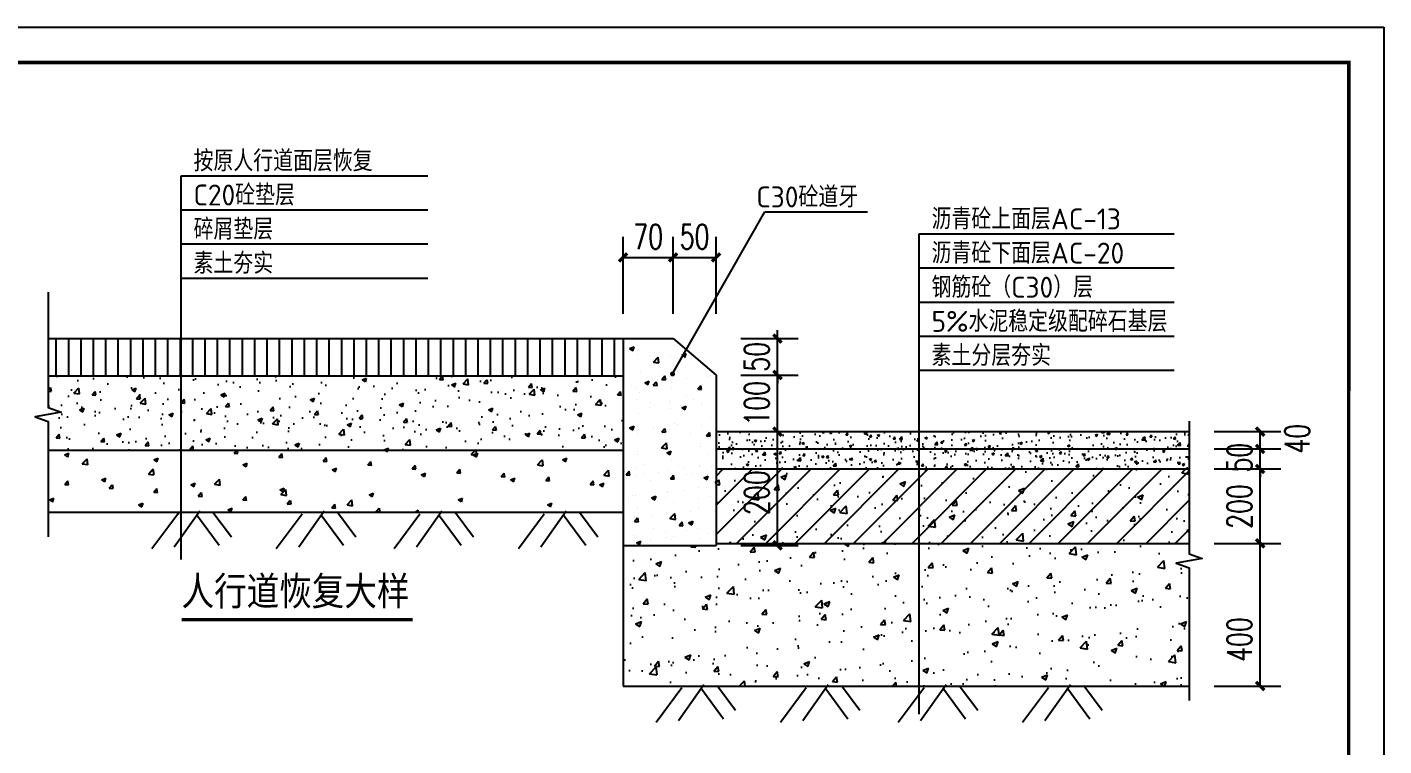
# Model space of a CAD drawing. Header units: millimetres. Extents: x 5592 to 9444, y 2362 to 3548.
# Drawn here: x 9170.2 to 9443.5, y 2514.6 to 2659.3 of the extents above; entities that cross this region are included whole.
import ezdxf

# ---------------------------------------------------------------- set-up
doc = ezdxf.new("R2010")
doc.units = ezdxf.units.MM
doc.header["$LTSCALE"] = 250
doc.layers.get('0').update_dxf_attribs({"linetype": 'CONTINUOUS'})
for name, color, linetype in [('DIM_LEAD', 3, 'CONTINUOUS'), ('DIM_SYMB', 3, 'CONTINUOUS'), ('GPSCOMMON', 7, 'CONTINUOUS'), ('OTHER', 7, 'CONTINUOUS'), ('PUB_DIM', 7, 'CONTINUOUS'), ('PUB_TITLE', 4, 'CONTINUOUS'), ('图框线', 4, 'CONTINUOUS')]:
    doc.layers.add(name, color=color, linetype=linetype)
doc.styles.add('111', font='txt.shx', dxfattribs={"bigfont": 'hztxt.shx'})
doc.styles.add('_TCH_DIM', font='tssdeng.shx', dxfattribs={"bigfont": 'tssdchn.shx'})
doc.styles.add('_TCH_DIM_T3', font='SIMPLEX', dxfattribs={"width": 0.705882, "bigfont": 'GBCBIG'})

# ---------------------------------------------------------------- blocks, each defined once
blk = doc.blocks.new('_ARCHTICK')
at = {"color": 0, "linetype": 'ByBlock', "const_width": 0.4}
blk.add_lwpolyline([(-0.5, -0.5), (0.5, 0.5)], dxfattribs=at)

msp = doc.modelspace()

# ---------------------------------------------------------------- hatches: boundary and pattern name
h = msp.add_hatch()
h.set_pattern_fill('混凝土', color=256, scale=0.666667, style=0)
h.set_pattern_definition([(50, (9113.5656, 2349.9485), (4.781735, -0.418348), [0.5, -5.5]), (355, (9113.5656, 2349.9485), (-0.92501, 5.014614), [0.4, -4.4]), (100.4514, (9113.964, 2349.9136), (3.85673, 4.596264), [0.424935, -4.67428]), (46.1842, (9113.5656, 2351.282), (7.11494, -1.10346), [0.75, -8.25]), (96.6356, (9114.1586, 2351.19), (6.23108, 6.49412), [0.6374, -7.01142]), (351.1842, (9113.566, 2351.282), (6.23108, 6.49412), [0.6, -6.6]), (21, (9114.2323, 2350.9485), (3.97938, -2.684126), [0.5, -5.5]), (326, (9114.2323, 2350.9485), (1.6221, 4.834334), [0.4, -4.4]), (71.4514, (9114.564, 2350.725), (5.601484, 2.150203), [0.424935, -4.67428]), (37.5, (9113.5656, 2349.9485), (0.081066, 2.219292), [0, -4.346667, 0, -4.466667, 0, -4.416667]), (7.5, (9113.5656, 2349.9485), (1.753797, 2.629411), [0, -2.546667, 0, -4.246667, 0, -1.683333]), (327.5, (9112.079, 2349.9485), (3.558816, -0.150366), [0, -1.666667, 0, -5.2, 0, -6.9]), (317.5, (9111.4123, 2349.9485), (3.887908, 0.667367), [0, -2.166667, 0, -3.453333, 0, -4.9])])
h.paths.add_polyline_path([(9321.329, 2574.398), (9321.329, 2577.872), (9313.969, 2577.872), (9308.969, 2577.872), (9308.969, 2574.398)])
h.paths.add_polyline_path([(9349.875, 2574.398), (9349.875, 2577.872), (9321.329, 2577.872), (9321.329, 2574.398)])
h.paths.add_polyline_path([(9404.288, 2574.398), (9404.288, 2577.872), (9349.875, 2577.872), (9349.875, 2574.398)])
h.paths.add_polyline_path([(9321.329, 2570.372), (9321.329, 2574.398), (9308.969, 2574.398), (9308.969, 2570.372)])
h.paths.add_polyline_path([(9349.875, 2570.372), (9349.875, 2574.398), (9321.329, 2574.398), (9321.329, 2570.372)])
h.paths.add_polyline_path([(9404.288, 2570.372), (9404.288, 2574.398), (9349.875, 2574.398), (9349.875, 2570.372)])
h = msp.add_hatch()
h.set_pattern_fill('钢筋混凝土', color=256, scale=1.666667, style=0)
h.set_pattern_definition([(45, (9113.5656, 2349.9485), (-2.94628, 2.94628), []), (50, (9113.566, 2349.9485), (11.95434, -1.04587), [1.25, -13.75]), (355, (9113.566, 2349.948), (-2.31252, 12.53654), [1, -11]), (100.4514, (9114.562, 2349.861), (9.64182, 11.49066), [1.06234, -11.6857]), (46.184, (9113.566, 2353.282), (17.78735, -2.75865), [1.875, -20.625]), (96.6356, (9115.048, 2353.052), (15.5777, 16.2353), [1.5935, -17.52855]), (351.184, (9113.566, 2353.282), (15.5777, 16.2353), [1.5, -16.5]), (21, (9115.232, 2352.4485), (9.94845, -6.71031), [1.25, -13.75]), (326, (9115.232, 2352.448), (4.05526, 12.08583), [1, -11]), (71.4514, (9116.061, 2351.889), (14.0037, 5.3755), [1.06234, -11.6857]), (37.5, (9113.5656, 2349.9485), (0.202664, 5.54823), [0, -10.86667, 0, -11.16667, 0, -11.04167]), (7.5, (9113.5656, 2349.9485), (4.38449, 6.57353), [0, -6.36667, 0, -10.61667, 0, -4.20833]), (327.5, (9109.849, 2349.9485), (8.89704, -0.375915), [0, -4.16667, 0, -13, 0, -17.25]), (317.5, (9108.182, 2349.9485), (9.71977, 1.66842), [0, -5.41667, 0, -8.63333, 0, -12.25])])
h.paths.add_polyline_path([(9308.969, 2555.372), (9321.329, 2555.372), (9321.329, 2570.372), (9308.969, 2570.372)])
h.paths.add_polyline_path([(9349.875, 2555.372), (9349.875, 2570.372), (9321.329, 2570.372), (9321.329, 2555.372)])
h.paths.add_polyline_path([(9349.875, 2555.372), (9404.288, 2555.372), (9404.288, 2570.372), (9349.875, 2570.372)])
h.paths.add_polyline_path([(9313.436, 2559.838), (9313.436, 2571.317), (9320.874, 2571.317), (9320.874, 2559.838)], flags=9)
at = {"layer": 'GPSCOMMON'}
h = msp.add_hatch(dxfattribs=at)
h.set_pattern_fill('饰面砖', color=256, scale=1.25, style=0)
h.set_pattern_definition([(90, (-6188.9733, -13498.0959), (-2.5, 2e-16), [])])
h.paths.add_polyline_path([(9290.219, 2589.122), (9290.219, 2596.622), (9174.38, 2596.622), (9174.38, 2589.122)])
h = msp.add_hatch(dxfattribs=at)
h.set_pattern_fill('混凝土', color=256, scale=1.25, style=0)
h.set_pattern_definition([(50, (-6188.973, -13498.096), (8.9657523, -0.7844017), [0.9375, -10.3125]), (355, (-6188.973, -13498.096), (-1.7343917, 9.4024017), [0.75, -8.25]), (100.4514, (-6188.226, -13498.161), (7.2313673, 8.6179943), [0.7967524, -8.7642764]), (46.1842, (-6188.973, -13495.596), (13.340513, -2.0689877), [1.40625, -15.46875]), (96.6356, (-6187.862, -13495.768), (11.683284, 12.1764734), [1.195129, -13.1464125]), (351.1842, (-6188.973, -13495.596), (11.683274, 12.1764825), [1.125, -12.375]), (21, (-6187.723, -13496.221), (7.4613382, -5.0327361), [0.9375, -10.3125]), (326, (-6187.723, -13496.221), (3.0414416, 9.0643756), [0.75, -8.25]), (71.4514, (-6187.1015, -13496.64), (10.502783, 4.0316312), [0.7967524, -8.7642764]), (37.5, (-6188.9733, -13498.096), (0.1519982, 4.16117317), [0, -8.15, 0, -8.375, 0, -8.28125]), (7.5, (-6188.9733, -13498.096), (3.2883692, 4.9301464), [0, -4.775, 0, -7.9625, 0, -3.15625]), (327.5, (-6191.7608, -13498.096), (6.67278045, -0.2819359), [0, -3.125, 0, -9.75, 0, -12.9375]), (317.5, (-6193.011, -13498.096), (7.2898271, 1.2513123), [0, -4.0625, 0, -6.475, 0, -9.1875])])
h.paths.add_polyline_path([(9290.219, 2574.122), (9290.219, 2589.122), (9174.38, 2589.122), (9174.38, 2582.735), (9177.005, 2581.78), (9171.755, 2580.854), (9174.38, 2579.923), (9174.38, 2574.122)])
h = msp.add_hatch(dxfattribs=at)
h.set_pattern_fill('砂石碎砖', color=256, scale=1.25, style=0)
h.set_pattern_definition([(50, (-6188.973, -13498.096), (8.9657523, -0.7844017), [0.9375, -10.3125]), (355, (-6188.973, -13498.096), (-1.7343916, 9.4024017), [0.75, -8.25]), (100.4514, (-6188.226, -13498.161), (7.2313673, 8.6179943), [0.7967524, -8.7642764]), (46.1842, (-6188.973, -13495.596), (13.340513, -2.0689876), [1.40625, -15.46875]), (96.6356, (-6187.862, -13495.768), (11.683284, 12.1764734), [1.195129, -13.1464125]), (351.1842, (-6188.973, -13495.596), (11.683274, 12.1764825), [1.125, -12.375]), (21, (-6187.723, -13496.221), (7.4613381, -5.032736), [0.9375, -10.3125]), (326, (-6187.723, -13496.221), (3.0414417, 9.0643755), [0.75, -8.25]), (71.4514, (-6187.1015, -13496.64), (10.502783, 4.0316312), [0.7967524, -8.7642764])])
h.paths.add_polyline_path([(9174.38, 2574.122), (9174.38, 2561.622), (9290.219, 2561.622), (9290.219, 2574.122)])
at = {"layer": 'OTHER'}
h = msp.add_hatch(dxfattribs=at)
h.set_pattern_fill('混凝土', color=256, scale=1.666667, style=0)
h.set_pattern_definition([(50, (9106.425, 2349.9485), (11.95434, -1.04587), [1.25, -13.75]), (355, (9106.425, 2349.948), (-2.31252, 12.53654), [1, -11]), (100.4514, (9107.421, 2349.861), (9.64182, 11.49066), [1.06234, -11.6857]), (46.184, (9106.425, 2353.282), (17.78735, -2.75865), [1.875, -20.625]), (96.6356, (9107.908, 2353.052), (15.5777, 16.2353), [1.5935, -17.52855]), (351.184, (9106.425, 2353.282), (15.5777, 16.2353), [1.5, -16.5]), (21, (9108.092, 2352.4485), (9.94845, -6.71031), [1.25, -13.75]), (326, (9108.092, 2352.448), (4.05526, 12.08583), [1, -11]), (71.4514, (9108.921, 2351.889), (14.0037, 5.3755), [1.06234, -11.6857]), (37.5, (9106.4252, 2349.9485), (0.202664, 5.54823), [0, -10.86667, 0, -11.16667, 0, -11.04167]), (7.5, (9106.425, 2349.9485), (4.38449, 6.57353), [0, -6.36667, 0, -10.61667, 0, -4.20833]), (327.5, (9102.7086, 2349.9485), (8.89704, -0.375915), [0, -4.16667, 0, -13, 0, -17.25]), (317.5, (9101.042, 2349.9485), (9.71977, 1.66842), [0, -5.41667, 0, -8.63333, 0, -12.25])])
h.paths.add_polyline_path([(9321.329, 2555.372), (9321.329, 2554.955), (9320.912, 2555.372), (9308.969, 2555.372), (9308.969, 2554.955), (9290.219, 2554.955), (9290.219, 2526.622), (9349.875, 2526.622), (9349.875, 2555.372)])
h.paths.add_polyline_path([(9349.875, 2555.372), (9349.875, 2526.622), (9404.288, 2526.622), (9404.288, 2550.439), (9401.663, 2551.371), (9406.913, 2552.296), (9404.288, 2553.252), (9404.288, 2555.372)])

# ---------------------------------------------------------------- linework, layer by layer
at = {"layer": 'DIM_LEAD'}
for p, q in [((9300.187, 2589.479), (9318.804, 2622.116)), ((9318.804, 2622.116), (9339.488, 2622.116))]:
    msp.add_line(p, q, dxfattribs=at)
at = {"layer": 'DIM_LEAD', "const_width": 0.5}
msp.add_lwpolyline([(9300.063, 2589.262, 1), (9300.311, 2589.696, 1)], format="xyb", close=True, dxfattribs=at)
msp.add_lwpolyline([(9300.063, 2589.262, 1), (9300.311, 2589.696, 1)], format="xyb", close=True, dxfattribs=at)
at = {"layer": 'DIM_SYMB'}
for p, q in [((9201.186, 2608.782), (9201.186, 2629.407)), ((9201.186, 2629.407), (9250.915, 2629.407)), ((9201.186, 2622.532), (9250.915, 2622.532)), ((9349.875, 2590.215), (9349.875, 2617.715)), ((9349.875, 2617.715), (9401.255, 2617.715)), ((9201.186, 2615.657), (9250.915, 2615.657)), ((9349.875, 2610.84), (9401.255, 2610.84)), ((9201.186, 2552.145), (9201.186, 2608.782)), ((9201.186, 2608.782), (9250.915, 2608.782)), ((9349.875, 2603.965), (9401.255, 2603.965)), ((9349.875, 2597.09), (9401.255, 2597.09)), ((9349.875, 2521.001), (9349.875, 2590.215)), ((9349.875, 2590.215), (9401.255, 2590.215))]:
    msp.add_line(p, q, dxfattribs=at)
for points in [[(9174.38, 2605.96), (9174.38, 2582.735), (9177.005, 2581.78), (9171.755, 2580.854), (9174.38, 2579.923), (9174.38, 2556.698)], [(9404.288, 2579.951), (9404.288, 2553.252), (9406.913, 2552.296), (9401.663, 2551.371), (9404.288, 2550.439), (9404.288, 2523.74)]]:
    msp.add_lwpolyline(points, dxfattribs=at)
at = {"layer": 'DIM_SYMB', "const_width": 0.656}
msp.add_lwpolyline([(9201.259, 2539.99), (9247.837, 2539.99)], dxfattribs=at)
at = {"layer": 'GPSCOMMON'}
for p, q in [((9174.427, 2596.622), (9300.312, 2596.622)), ((9290.219, 2596.622), (9290.219, 2526.622)), ((9291.551, 2594.6), (9292.426, 2594.936)), ((9291.551, 2594.6), (9292.173, 2594.181)), ((9292.185, 2594.169), (9292.439, 2594.924)), ((9293.195, 2594.128), (9293.195, 2594.128)), ((9293.299, 2594.312), (9293.299, 2594.312)), ((9300.312, 2596.622), (9308.969, 2589.25)), ((9293.197, 2593.366), (9293.197, 2593.366)), ((9295.522, 2593.248), (9295.522, 2593.248)), ((9296.337, 2591.878), (9297.31, 2592.893)), ((9296.337, 2591.878), (9297.449, 2591.706)), ((9296.428, 2592.391), (9296.428, 2592.391)), ((9296.587, 2593.871), (9296.587, 2593.871)), ((9297.461, 2591.694), (9297.323, 2592.881)), ((9299.767, 2593.036), (9299.767, 2593.036)), ((9302.054, 2593.261), (9302.929, 2593.597)), ((9302.054, 2593.261), (9302.676, 2592.842)), ((9302.195, 2592.966), (9302.195, 2592.966)), ((9302.688, 2592.829), (9302.942, 2593.585)), ((9174.427, 2589.122), (9290.394, 2589.122)), ((9293.653, 2589.886), (9293.653, 2589.886)), ((9298.052, 2588.388), (9298.655, 2589.106)), ((9298.812, 2588.311), (9298.667, 2589.094)), ((9299.615, 2588.875), (9299.615, 2588.875)), ((9300.485, 2590.009), (9300.485, 2590.009)), ((9301.162, 2589.976), (9301.162, 2589.976)), ((9303.005, 2588.621), (9303.005, 2588.621)), ((9307.295, 2589.039), (9307.295, 2589.039)), ((9307.739, 2589.244), (9307.739, 2589.244)), ((9308.969, 2589.25), (9308.969, 2554.955)), ((9291.981, 2587.17), (9291.981, 2587.17)), ((9292.716, 2586.536), (9292.716, 2586.536)), ((9294.593, 2587.702), (9295.468, 2588.038)), ((9294.593, 2587.702), (9295.214, 2587.282)), ((9295.227, 2587.27), (9295.48, 2588.026)), ((9296.318, 2587.199), (9296.92, 2587.917)), ((9296.318, 2587.199), (9297.065, 2587.133)), ((9297.077, 2587.121), (9296.933, 2587.905)), ((9297.073, 2588.291), (9297.073, 2588.291)), ((9298.052, 2588.388), (9298.799, 2588.323)), ((9299.875, 2588.209), (9299.875, 2588.209)), ((9299.919, 2586.605), (9299.919, 2586.605)), ((9300.006, 2587.787), (9300.006, 2587.787)), ((9305.284, 2586.414), (9305.886, 2587.132)), ((9305.284, 2586.414), (9306.031, 2586.349)), ((9306.043, 2586.337), (9305.899, 2587.12)), ((9306.233, 2587.405), (9306.233, 2587.405)), ((9292.887, 2584.335), (9292.887, 2584.335)), ((9293.501, 2585.725), (9293.501, 2585.725)), ((9295.711, 2583.791), (9295.711, 2583.791)), ((9296.587, 2583.279), (9296.587, 2583.279)), ((9299.559, 2584.053), (9299.559, 2584.053)), ((9299.716, 2583.691), (9299.716, 2583.691)), ((9303.001, 2585.043), (9303.001, 2585.043)), ((9304.45, 2584.314), (9304.45, 2584.314)), ((9306.081, 2583.244), (9306.081, 2583.244)), ((9306.232, 2583.771), (9306.232, 2583.771)), ((9293.349, 2581.564), (9293.349, 2581.564)), ((9295.522, 2582.656), (9295.522, 2582.656)), ((9299.767, 2582.444), (9299.767, 2582.444)), ((9302.054, 2582.669), (9302.929, 2583.005)), ((9302.054, 2582.669), (9302.676, 2582.25)), ((9302.195, 2582.374), (9302.195, 2582.374)), ((9302.688, 2582.237), (9302.942, 2582.993)), ((9307.775, 2580.668), (9307.775, 2580.668)), ((9308.868, 2582.092), (9308.868, 2582.092)), ((9290.4, 2577.981), (9290.4, 2577.981)), ((9291.551, 2578.637), (9292.426, 2578.973)), ((9291.551, 2578.637), (9292.173, 2578.218)), ((9292.185, 2578.206), (9292.439, 2578.961)), ((9293.195, 2578.166), (9293.195, 2578.166)), ((9293.299, 2578.349), (9293.299, 2578.349)), ((9296.428, 2578.761), (9296.428, 2578.761)), ((9297.073, 2577.699), (9297.073, 2577.699)), ((9298.052, 2577.796), (9298.655, 2578.514)), ((9298.052, 2577.796), (9298.799, 2577.731)), ((9298.812, 2577.719), (9298.667, 2578.502)), ((9299.615, 2578.283), (9299.615, 2578.283)), ((9300.485, 2579.417), (9300.485, 2579.417)), ((9301.162, 2579.384), (9301.162, 2579.384)), ((9305.929, 2579.083), (9305.929, 2579.083)), ((9307.018, 2577.012), (9307.621, 2577.73)), ((9307.777, 2576.934), (9307.633, 2577.718)), ((9308.969, 2577.872), (9404.288, 2577.872)), ((9293.197, 2577.403), (9293.197, 2577.403)), ((9297.994, 2574.595), (9298.968, 2575.61)), ((9299.118, 2574.41), (9298.98, 2575.598)), ((9303.745, 2577.418), (9303.745, 2577.418)), ((9305.768, 2575.493), (9305.768, 2575.493)), ((9307.018, 2577.012), (9307.765, 2576.947)), ((9308.897, 2575.905), (9308.897, 2575.905)), ((9174.427, 2574.122), (9290.394, 2574.122)), ((9293.045, 2573.242), (9293.045, 2573.242)), ((9293.139, 2573.831), (9293.139, 2573.831)), ((9297.874, 2574.454), (9297.874, 2574.454)), ((9297.994, 2574.595), (9299.106, 2574.422)), ((9299.012, 2573.605), (9299.888, 2573.941)), ((9299.012, 2573.605), (9299.634, 2573.185)), ((9299.463, 2574.122), (9299.463, 2574.122)), ((9299.647, 2573.173), (9299.9, 2573.928)), ((9305.777, 2574.922), (9305.777, 2574.922)), ((9307.259, 2573.21), (9307.259, 2573.21)), ((9308.969, 2574.398), (9404.288, 2574.398)), ((9290.601, 2569.915), (9290.601, 2569.915)), ((9290.821, 2569.178), (9291.423, 2569.896)), ((9291.58, 2569.101), (9291.436, 2569.884)), ((9292.679, 2570.707), (9292.679, 2570.707)), ((9294.585, 2569.524), (9294.585, 2569.524)), ((9294.638, 2571.312), (9294.638, 2571.312)), ((9297.274, 2569.633), (9297.274, 2569.633)), ((9299.311, 2569.961), (9299.311, 2569.961)), ((9299.969, 2571.959), (9299.969, 2571.959)), ((9301.311, 2571.03), (9301.311, 2571.03)), ((9302.48, 2570.563), (9302.48, 2570.563)), ((9305.609, 2570.975), (9305.609, 2570.975)), ((9305.625, 2570.761), (9305.625, 2570.761)), ((9307.984, 2570.748), (9307.984, 2570.748)), ((9308.969, 2570.372), (9404.288, 2570.372)), ((9290.821, 2569.178), (9291.568, 2569.113)), ((9292.893, 2569.08), (9292.893, 2569.08)), ((9295.674, 2567.963), (9295.674, 2567.963)), ((9299.787, 2568.394), (9300.389, 2569.112)), ((9299.787, 2568.394), (9300.534, 2568.329)), ((9300.546, 2568.316), (9300.402, 2569.1)), ((9302.964, 2569.214), (9302.964, 2569.214)), ((9303.947, 2569.351), (9303.947, 2569.351)), ((9306.474, 2568.572), (9307.349, 2568.908)), ((9306.474, 2568.572), (9307.096, 2568.152)), ((9307.108, 2568.14), (9307.361, 2568.896)), ((9308.752, 2567.609), (9308.969, 2567.868)), ((9308.752, 2567.609), (9308.969, 2567.591)), ((9308.969, 2567.868), (9309.028, 2567.938)), ((9308.969, 2567.591), (9309.026, 2567.586)), ((9291.297, 2564.594), (9291.297, 2564.594)), ((9292.151, 2564.958), (9292.151, 2564.958)), ((9292.741, 2564.919), (9292.741, 2564.919)), ((9295.971, 2564.54), (9296.846, 2564.876)), ((9295.971, 2564.54), (9296.593, 2564.121)), ((9296.605, 2564.109), (9296.859, 2564.864)), ((9298.824, 2564.676), (9298.824, 2564.676)), ((9299.159, 2565.799), (9299.159, 2565.799)), ((9299.191, 2565.633), (9299.191, 2565.633)), ((9302.321, 2566.045), (9302.321, 2566.045)), ((9305.473, 2566.6), (9305.473, 2566.6)), ((9305.497, 2564.394), (9305.497, 2564.394)), ((9307.055, 2566.668), (9307.055, 2566.668)), ((9307.738, 2564.84), (9307.738, 2564.84)), ((9174.427, 2561.622), (9290.219, 2561.622)), ((9204.926, 2561.824), (9199.807, 2554.59)), ((9200.807, 2561.723), (9200.492, 2561.251)), ((9207.603, 2561.667), (9211.304, 2556.713)), ((9229.983, 2561.824), (9224.865, 2554.59)), ((9232.66, 2561.667), (9236.361, 2556.713)), ((9253.696, 2561.824), (9248.578, 2554.59)), ((9256.374, 2561.667), (9260.075, 2556.713)), ((9278.754, 2561.824), (9273.635, 2554.59)), ((9281.431, 2561.667), (9285.132, 2556.713)), ((9293.158, 2562.337), (9293.158, 2562.337)), ((9299.007, 2561.638), (9299.007, 2561.638)), ((9299.651, 2560.349), (9300.625, 2561.364)), ((9300.448, 2563.588), (9300.448, 2563.588)), ((9300.776, 2560.165), (9300.637, 2561.352)), ((9303.766, 2561.738), (9303.766, 2561.738)), ((9305.321, 2562.438), (9305.321, 2562.438)), ((9200.492, 2561.251), (9195.302, 2554.262)), ((9204.296, 2561.195), (9208.863, 2554.983)), ((9225.55, 2561.251), (9220.359, 2554.262)), ((9229.353, 2561.195), (9233.92, 2554.983)), ((9249.263, 2561.251), (9244.073, 2554.262)), ((9253.066, 2561.195), (9257.634, 2554.983)), ((9274.32, 2561.251), (9269.13, 2554.262)), ((9278.124, 2561.195), (9282.691, 2554.983)), ((9292.555, 2559.776), (9293.158, 2560.494)), ((9292.555, 2559.776), (9293.302, 2559.711)), ((9292.589, 2560.758), (9292.589, 2560.758)), ((9293.315, 2559.698), (9293.17, 2560.482)), ((9295.903, 2560.703), (9295.903, 2560.703)), ((9299.032, 2561.115), (9299.032, 2561.115)), ((9299.651, 2560.349), (9300.763, 2560.177)), ((9301.521, 2558.991), (9302.124, 2559.71)), ((9301.521, 2558.991), (9302.268, 2558.926)), ((9302.28, 2558.914), (9302.136, 2559.697)), ((9303.432, 2559.507), (9304.308, 2559.843)), ((9303.432, 2559.507), (9304.054, 2559.088)), ((9304.067, 2559.076), (9304.32, 2559.831)), ((9292.353, 2556.892), (9292.353, 2556.892)), ((9292.437, 2556.597), (9292.437, 2556.597)), ((9292.93, 2555.476), (9293.805, 2555.812)), ((9295.744, 2556.185), (9295.744, 2556.185)), ((9296.39, 2558.289), (9296.39, 2558.289)), ((9298.855, 2557.477), (9298.855, 2557.477)), ((9299.026, 2556.61), (9299.026, 2556.61)), ((9299.932, 2556.13), (9299.932, 2556.13)), ((9300.478, 2556.808), (9300.478, 2556.808)), ((9303.063, 2558.007), (9303.063, 2558.007)), ((9305.169, 2558.277), (9305.169, 2558.277)), ((9305.698, 2556.328), (9305.698, 2556.328)), ((9307.222, 2557.381), (9307.222, 2557.381)), ((9308.372, 2557.847), (9308.372, 2557.847)), ((9290.219, 2554.955), (9308.969, 2554.955)), ((9292.615, 2555.773), (9292.615, 2555.773)), ((9292.93, 2555.476), (9293.551, 2555.056)), ((9293.564, 2555.044), (9293.817, 2555.8)), ((9308.969, 2555.372), (9404.288, 2555.372)), ((9290.219, 2526.622), (9404.288, 2526.622)), ((9302.087, 2526.299), (9296.896, 2519.309)), ((9306.52, 2526.872), (9301.402, 2519.637)), ((9305.89, 2526.243), (9310.457, 2520.031)), ((9309.197, 2526.715), (9312.898, 2521.761)), ((9327.144, 2526.299), (9321.954, 2519.309)), ((9331.577, 2526.872), (9326.459, 2519.637)), ((9330.947, 2526.243), (9335.515, 2520.031)), ((9334.255, 2526.715), (9337.956, 2521.761)), ((9350.857, 2526.299), (9345.667, 2519.309)), ((9355.291, 2526.872), (9350.172, 2519.637)), ((9354.661, 2526.243), (9359.228, 2520.031)), ((9357.968, 2526.715), (9361.669, 2521.761)), ((9375.915, 2526.299), (9370.724, 2519.309)), ((9380.348, 2526.872), (9375.23, 2519.637)), ((9379.718, 2526.243), (9384.285, 2520.031)), ((9383.025, 2526.715), (9386.726, 2521.761))]:
    msp.add_line(p, q, dxfattribs=at)
at = {"layer": 'PUB_DIM'}
for p, q in [((9290.219, 2601.622), (9290.219, 2617.117)), ((9300.312, 2601.622), (9300.312, 2617.117)), ((9300.312, 2601.622), (9300.312, 2617.117)), ((9308.969, 2601.622), (9308.969, 2617.117)), ((9290.219, 2612.95), (9300.312, 2612.95)), ((9300.312, 2612.95), (9308.969, 2612.95)), ((9321.329, 2596.622), (9321.329, 2598.288)), ((9313.969, 2596.622), (9325.495, 2596.622)), ((9321.329, 2589.25), (9321.329, 2596.622)), ((9313.969, 2589.25), (9325.495, 2589.25)), ((9313.969, 2589.25), (9325.495, 2589.25)), ((9321.329, 2577.872), (9321.329, 2589.25)), ((9321.329, 2589.25), (9321.329, 2587.583)), ((9313.969, 2577.872), (9325.495, 2577.872)), ((9313.969, 2577.872), (9325.495, 2577.872)), ((9321.329, 2554.955), (9321.329, 2577.872)), ((9409.288, 2577.872), (9422.744, 2577.872)), ((9418.577, 2570.372), (9418.577, 2577.872)), ((9409.288, 2574.398), (9422.744, 2574.398)), ((9409.288, 2570.372), (9422.744, 2570.372)), ((9409.288, 2570.372), (9422.744, 2570.372)), ((9418.577, 2570.372), (9418.577, 2568.705)), ((9418.577, 2545.372), (9418.577, 2570.372)), ((9313.969, 2554.955), (9325.495, 2554.955)), ((9409.288, 2555.372), (9422.744, 2555.372)), ((9409.288, 2555.372), (9422.744, 2555.372)), ((9418.577, 2526.622), (9418.577, 2545.372)), ((9409.288, 2526.622), (9422.744, 2526.622))]:
    msp.add_line(p, q, dxfattribs=at)
at = {"layer": 'PUB_TITLE', "const_width": 0.707}
msp.add_lwpolyline([(9046.412, 2369.393), (9436.412, 2369.365), (9436.433, 2652.193), (9046.412, 2652.221)], close=True, dxfattribs=at)
at = {"layer": '图框线', "linetype": 'Continuous'}
msp.add_lwpolyline([(9443.504, 2659.294), (9443.482, 2362.294), (9023.482, 2362.324), (9023.504, 2659.324)], close=True, dxfattribs=at)

# ---------------------------------------------------------------- block references
at = {"layer": 'PUB_DIM'}
for p, xscale, yscale, zscale, rotation in [((9290.219, 2612.95), 1.666666666656965, 1.666666666656965, 1.666666666656965, 180), ((9300.312, 2612.95), 1.666666666656965, 1.666666666656965, 1.666666666656965, 180), ((9321.329, 2596.622), 1.666666666664241, 1.666666666664241, 1.666666666664241, 270), ((9321.329, 2589.25), 1.666666666664241, 1.666666666664241, 1.666666666664241, 90), ((9321.329, 2589.25), 1.666666666664241, 1.666666666664241, 1.666666666664241, 90), ((9321.329, 2577.872), 1.666666666664241, 1.666666666664241, 1.666666666664241, 90), ((9321.329, 2577.872), 1.666666666664241, 1.666666666664241, 1.666666666664241, 270), ((9418.577, 2577.872), 1.666666666664241, 1.666666666664241, 1.666666666664241, 270), ((9418.577, 2574.398), 1.666666666664241, 1.666666666664241, 1.666666666664241, 270), ((9418.577, 2570.372), 1.666666666664241, 1.666666666664241, 1.666666666664241, 90), ((9418.577, 2570.372), 1.666666666664241, 1.666666666664241, 1.666666666664241, 90), ((9321.329, 2554.955), 1.666666666664241, 1.666666666664241, 1.666666666664241, 270), ((9418.577, 2555.372), 1.666666666664241, 1.666666666664241, 1.666666666664241, 270), ((9418.577, 2555.372), 1.666666666664241, 1.666666666664241, 1.666666666664241, 90), ((9418.577, 2526.622), 1.666666666664241, 1.666666666664241, 1.666666666664241, 270)]:
    msp.add_blockref('_ARCHTICK', p, dxfattribs=dict(at, xscale=xscale, yscale=yscale, zscale=zscale, rotation=rotation))
at = {"layer": 'PUB_DIM', "xscale": 1.666666666656965, "yscale": 1.666666666656965, "zscale": 1.666666666656965}
for p in [(9300.312, 2612.95), (9308.969, 2612.95)]:
    msp.add_blockref('_ARCHTICK', p, dxfattribs=at)

# ---------------------------------------------------------------- texts
at = {"layer": 'DIM_LEAD', "color": 7, "style": '_TCH_DIM'}
msp.add_text('C30砼道牙', height=4.2199, dxfattribs=at).set_placement((9317.075, 2623.022))
at = {"layer": 'DIM_SYMB', "color": 7}
for s, height, style, p in [('按原人行道面层恢复', 4.2199, '_TCH_DIM', (9203.686, 2630.282)), ('C20砼垫层', 4.2199, '_TCH_DIM', (9203.686, 2623.407)), ('沥青砼上面层AC-13', 4.21986, '_TCH_DIM', (9352.375, 2618.59)), ('碎屑垫层', 4.2199, '_TCH_DIM', (9203.686, 2616.532)), ('沥青砼下面层AC-20', 4.21986, '_TCH_DIM', (9352.375, 2611.715)), ('素土夯实', 4.2199, '_TCH_DIM', (9203.686, 2609.657)), ('钢筋砼（C30）层', 4.2199, '_TCH_DIM', (9352.375, 2604.84)), ('5%%%水泥稳定级配碎石基层', 4.21986, '_TCH_DIM', (9352.375, 2597.965)), ('素土分层夯实', 4.2199, '_TCH_DIM', (9352.375, 2591.09)), ('人行道恢复大样', 6.5625, '111', (9201.259, 2542.25))]:
    msp.add_text(s, height=height, dxfattribs=dict(at, style=style)).set_placement(p)
at = {"layer": 'PUB_DIM', "color": 7, "char_height": 4.9583, "attachment_point": 5, "style": '_TCH_DIM_T3'}
for s, insert in [('\\A1;70', (9295.266, 2617.124)), ('\\A1;50', (9304.641, 2617.124))]:
    msp.add_mtext(s, dxfattribs=dict(at, insert=insert))
at = {"layer": 'PUB_DIM', "color": 7, "char_height": 4.9583, "attachment_point": 5, "rotation": 90, "style": '_TCH_DIM_T3'}
for s, insert in [('\\A1;50', (9317.155, 2592.936)), ('\\A1;100', (9317.155, 2583.561)), ('\\A1;40', (9426.062, 2576.438)), ('\\A1;50', (9414.431, 2572.625)), ('\\A1;200', (9317.155, 2565.578)), ('\\A1;200', (9414.403, 2562.787)), ('\\A1;400', (9414.403, 2535.997))]:
    msp.add_mtext(s, dxfattribs=dict(at, insert=insert))

doc.saveas('drawing.dxf')
